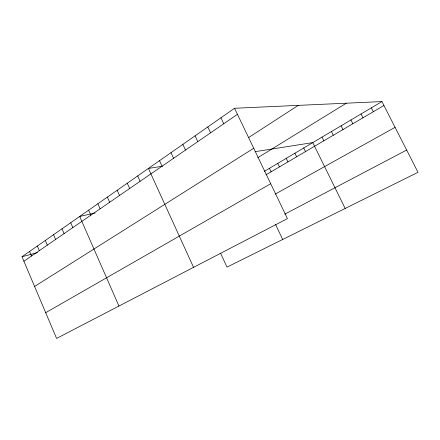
<?xml version="1.0" encoding="UTF-8"?>
<svg xmlns="http://www.w3.org/2000/svg" width="440" height="440" viewBox="0 0 440 440"><rect width="100%" height="100%" fill="white"/><g stroke="black" fill="none" stroke-linecap="round" stroke-linejoin="round"><path stroke-width="0.66" d="M234.548 108.268L287.441 218.62L56.584 338.421L22 256.74L234.548 108.268L381.931 101.58L418 172.298L226.996 267.113L220.561 253.204M23.909 261.256L237.452 114.329M248.65 137.544L298.26 105.375M34.584 286.462L253.715 148.264M257.791 157.685L346.319 103.197M264.226 171.413L381.931 101.58M265.887 174.867L383.928 105.49M45.688 312.697L270.716 183.716M275.132 194.161L395.07 127.342M284.73 214.192L406.654 150.051M22 256.74L37.422 252.643M95.101 213.021L79.679 216.447L118.949 306.059M162.355 166.243L148.418 168.432L193.551 267.344M255.14 151.663L312.78 142.604L345.164 208.456M371.366 107.844L373.329 111.716M361.048 113.971L362.978 117.805M350.955 119.955L352.858 123.75M341.094 125.807L342.969 129.564M331.447 131.533L333.295 135.251M322.009 137.132L323.829 140.811M303.743 147.966L305.514 151.58M294.899 153.214L296.643 156.788M286.242 158.351L287.958 161.893M277.761 163.383L279.455 166.892M269.456 168.305L271.128 171.787M275.49 224.34L282.695 239.465M220.93 117.777L223.768 123.745M207.796 126.957L210.568 132.825M195.107 135.817L197.813 141.597M182.842 144.386L185.493 150.079M170.989 152.663L173.58 158.274M159.522 160.677L162.058 166.205M137.671 175.94L140.102 181.308M127.254 183.216L129.641 188.507M117.156 190.267L119.493 195.487M107.366 197.109L109.654 202.257M97.862 203.748L100.111 208.824M88.638 210.194L90.844 215.198M70.713 222.712L72.842 227.585M62.013 228.789L64.097 233.602M53.554 234.702L55.6 239.448M45.331 240.444L47.344 245.13M37.34 246.026L39.319 250.652M29.568 251.455L31.51 256.025"/></g></svg>
